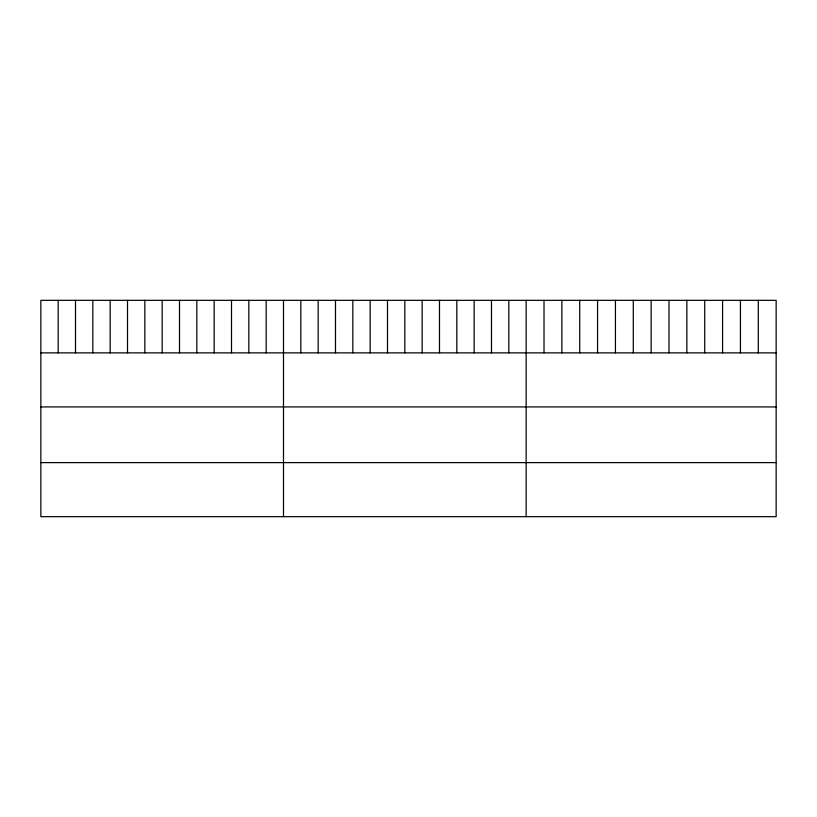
<?xml version="1.0" encoding="UTF-8"?>
<svg xmlns="http://www.w3.org/2000/svg" width="817" height="817" viewBox="0 0 817 817"><rect width="100%" height="100%" fill="white"/><g stroke="black" fill="none" stroke-linecap="round" stroke-linejoin="round"><path stroke-width="1.23" d="M776.15 352.873L776.15 516.671L40.85 516.671L40.85 300.329L776.15 300.329L776.15 352.873L40.85 352.873M40.85 406.927L776.15 406.927M40.85 462.616L776.15 462.616M758.288 300.329L758.288 352.873M740.437 300.329L740.437 352.873M722.575 300.329L722.575 352.873M704.724 300.329L704.724 352.873M686.862 300.329L686.862 352.873M669.011 300.329L669.011 352.873M651.149 300.329L651.149 352.873M633.287 300.329L633.287 352.873M615.436 300.329L615.436 352.873M597.574 300.329L597.574 352.873M579.723 300.329L579.723 352.873M561.861 300.329L561.861 352.873M544.01 300.329L544.01 352.873M526.148 300.329L526.148 516.671M508.817 300.329L508.817 352.873M491.487 300.329L491.487 352.873M474.156 300.329L474.156 352.873M456.815 300.329L456.815 352.873M439.485 300.329L439.485 352.873M422.154 300.329L422.154 352.873M404.823 300.329L404.823 352.873M387.493 300.329L387.493 352.873M370.162 300.329L370.162 352.873M352.832 300.329L352.832 352.873M335.491 300.329L335.491 352.873M318.16 300.329L318.16 352.873M300.83 300.329L300.83 352.873M283.499 300.329L283.499 516.671M266.168 300.329L266.168 352.873M248.838 300.329L248.838 352.873M231.507 300.329L231.507 352.873M214.166 300.329L214.166 352.873M196.836 300.329L196.836 352.873M179.505 300.329L179.505 352.873M162.175 300.329L162.175 352.873M144.844 300.329L144.844 352.873M127.513 300.329L127.513 352.873M110.183 300.329L110.183 352.873M92.842 300.329L92.842 352.873M75.511 300.329L75.511 352.873M58.181 300.329L58.181 352.873"/></g></svg>
